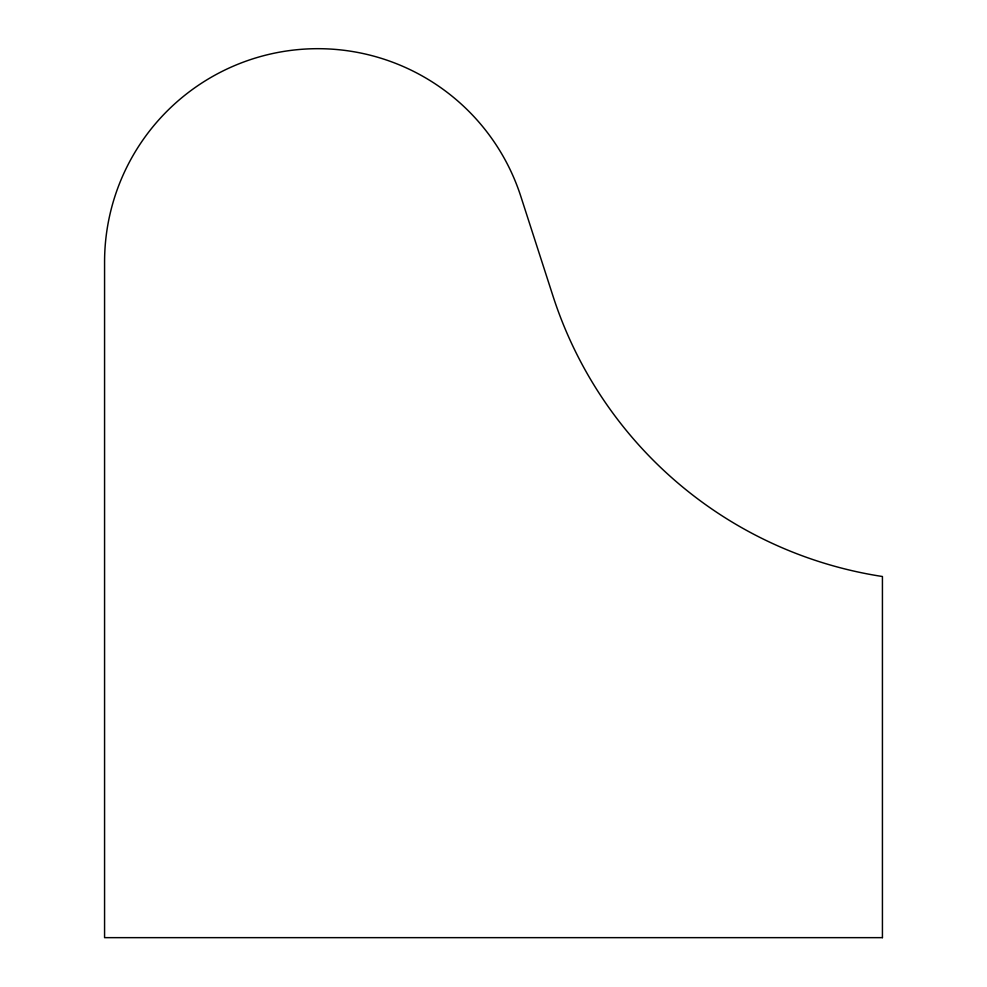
<?xml version="1.0" encoding="UTF-8"?>
<svg xmlns="http://www.w3.org/2000/svg" width="987" height="987" viewBox="0 0 987 987"><rect width="100%" height="100%" fill="white"/><g stroke="black" fill="none" stroke-linecap="round" stroke-linejoin="round"><path stroke-width="1.48" d="M882.427 937.65L104.573 937.65L104.573 261.962A213.291 213.291 0 0 1 520.84 196.45L552.967 295.989A411.752 411.752 0 0 0 882.427 576.507L882.427 937.65"/></g></svg>
